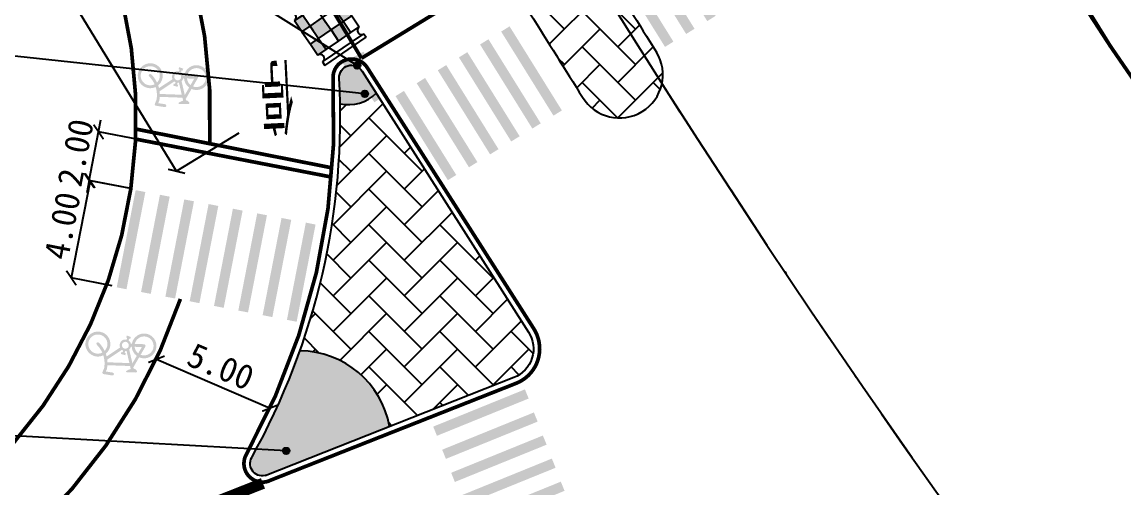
# Model space of a CAD drawing. Header units: millimetres. Extents: x 7233 to 195995, y 19522 to 226352.
# Drawn here: x 10223.49 to 10268, y 22417.02 to 22435.84 of the extents above; entities that cross this region are included whole.
import ezdxf

# ---------------------------------------------------------------- set-up
doc = ezdxf.new("R2010")
doc.units = ezdxf.units.MM
doc.linetypes.add('ACAD_ISO10W100', pattern=[18, 12, -3, 0, -3])
doc.linetypes.add('JTSS02', pattern=[2, 1, -1])
for name, color, linetype in [('@-交通信号', 7, 'Continuous'), ('@-交通标志', 7, 'Continuous'), ('@-设计标注', 7, 'Continuous'), ('@-道路边线', 7, 'Continuous'), ('@-隔离岛', 3, 'Continuous'), ('AXIS', 2, 'Continuous'), ('交通标志', 7, 'Continuous')]:
    doc.layers.add(name, color=color, linetype=linetype)
doc.layers.add('@-道路标线', color=255, linetype='Continuous', lineweight=0)
doc.layers.get('0').off()
doc.styles.add('--黑体', font='simhei.ttf')
doc.styles.add('STYLE1', font='simhei.ttf', dxfattribs={"width": 0.8})
doc.dimstyles.new('标志标注', dxfattribs={"dimtxt": 1, "dimasz": 0.5, "dimexe": 0, "dimexo": 0, "dimgap": 0.25, "dimtad": 1, "dimzin": 0, "dimdsep": 46, "dimtxsty": '--黑体', "dimblk": 'ARCHTICK', "dimcen": 0.09, "dimadec": 0, "dimazin": 0, "dimtfac": 1, "dimtix": 1, "dimtmove": 2, "dimatfit": 0, "dimfxl": 1, "dimtolj": 1, "dimtzin": 0, "dimarcsym": 0})
pattern_1 = [(44.9999999983424, (0, 0), (4.156886499111827e-11, 1.436840979371064), [3.047999999999999, -1.015999999999999]), (134.9999999983424, (0.718420000020784, 0.7184199999792152), (4.156886499111827e-11, 1.436840979371064), [3.047999999999999, -1.015999999999999])]

# ---------------------------------------------------------------- blocks, each defined once
blk = doc.blocks.new('*U1')
at = {"layer": '@-道路边线'}
h = blk.add_hatch(color=256, dxfattribs=at)
h.dxf.hatch_style = 1
h.paths.add_polyline_path([(0.2568675211793481, 4.02241179425151), (0.3165121215944333, 0.02285650377536733), (0.7164676506428495, 0.02882096381890603), (0.6568230502277643, 4.028376254295049)])
blk = doc.blocks.new('*U2')
at = {"layer": '@-道路标线', "color": 0, "linetype": 'ByBlock', "lineweight": -2, "transparency": 16777216, "rotation": 291.2473317371071}
for p in [(10239.96143875124, 22419.78153441119, 3.54891667e-08), (10240.32383338555, 22418.84950966419, 3.54891667e-08), (10240.68622801986, 22417.91748491719, 3.54891667e-08), (10241.04862265417, 22416.98546017018, 3.54891667e-08), (10241.41101728848, 22416.05343542319, 3.54891667e-08), (10241.77341192279, 22415.12141067618, 3.54891667e-08), (10242.1358065571, 22414.18938592918, 3.54891667e-08), (10242.49820119141, 22413.25736118218, 3.54891667e-08), (10242.86059582572, 22412.32533643518, 3.54891667e-08), (10243.22299046003, 22411.39331168817, 3.54891667e-08)]:
    blk.add_blockref('*U1', p, dxfattribs=at)
blk = doc.blocks.new('*U3')
at = {"layer": '@-道路边线'}
h = blk.add_hatch(color=256, dxfattribs=at)
h.dxf.hatch_style = 1
h.paths.add_polyline_path([(0.8876217063006351, 0.01472492572509015), (0.9722690340110915, 4.013829179161655), (0.572358608667068, 4.022293911931115), (0.4877112809594142, 0.02318965849223151)])
blk = doc.blocks.new('*U4')
at = {"layer": '@-道路标线', "color": 0, "linetype": 'ByBlock', "lineweight": -2, "transparency": 16777216, "rotation": 40.07926249555952}
for p in [(10280.1026396084, 22414.9149618109, 3.54891667e-08), (10279.33748512495, 22414.27111507724, 3.54891667e-08), (10278.57233064149, 22413.62726834357, 3.54891667e-08), (10277.80717615803, 22412.98342160992, 3.54891667e-08), (10277.04202167458, 22412.33957487625, 3.54891667e-08), (10276.27686719112, 22411.69572814259, 3.54891667e-08), (10275.51171270766, 22411.05188140893, 3.54891667e-08), (10274.74655822421, 22410.40803467527, 3.54891667e-08), (10273.98140374075, 22409.76418794161, 3.54891667e-08), (10273.2162492573, 22409.12034120794, 3.54891667e-08), (10272.45109477384, 22408.47649447429, 3.54891667e-08), (10271.68594029038, 22407.83264774062, 3.54891667e-08), (10270.92078580693, 22407.18880100696, 3.54891667e-08), (10270.15563132347, 22406.5449542733, 3.54891667e-08), (10269.39047684001, 22405.90110753964, 3.54891667e-08), (10268.62532235656, 22405.25726080598, 3.54891667e-08)]:
    blk.add_blockref('*U3', p, dxfattribs=at)
blk = doc.blocks.new('*U5')
at = {"layer": '@-道路边线'}
h = blk.add_hatch(color=256, dxfattribs=at)
h.dxf.hatch_style = 1
h.paths.add_polyline_path([(0.8445444810342022, -3.999214780758898), (0.812307190006391, 0.0006553117594236824), (0.4123201807533343, -0.002568417348151747), (0.4445574717811456, -4.002438509866474)])
blk = doc.blocks.new('*U6')
at = {"layer": '@-道路标线', "color": 0, "linetype": 'ByBlock', "lineweight": -2, "transparency": 16777216}
for p, rotation in [((10258.94184781526, 22445.316045631, 3.54891667e-08), 31.42887505627544), ((10258.08855969688, 22444.79460590578, 3.54891667e-08), 31.42887505627544), ((10257.2352715785, 22444.27316618056, 3.54891667e-08), 31.42887505627055), ((10256.38198346013, 22443.75172645534, 3.54891667e-08), 31.42887505627544), ((10255.52869534175, 22443.23028673012, 3.54891667e-08), 31.42887505627544), ((10254.67540722337, 22442.7088470049, 3.54891667e-08), 31.42887505627544), ((10253.822119105, 22442.18740727969, 3.54891667e-08), 31.42887505627055), ((10252.96883098662, 22441.66596755447, 3.54891667e-08), 31.42887505627544), ((10252.11554286824, 22441.14452782924, 3.54891667e-08), 31.42887505627544), ((10251.26225474986, 22440.62308810402, 3.54891667e-08), 31.42887505627055), ((10250.40896663149, 22440.10164837881, 3.54891667e-08), 31.42887505627544), ((10249.55567851311, 22439.58020865359, 3.54891667e-08), 31.42887505627544), ((10248.70239039473, 22439.05876892837, 3.54891667e-08), 31.42887505627544), ((10247.84910227636, 22438.53732920315, 3.54891667e-08), 31.42887505627544), ((10246.99581415798, 22438.01588947793, 3.54891667e-08), 31.42887505627544)]:
    blk.add_blockref('*U5', p, dxfattribs=dict(at, rotation=rotation))
blk = doc.blocks.new('*U9')
at = {"layer": '@-道路边线'}
h = blk.add_hatch(color=256, dxfattribs=at)
h.dxf.hatch_style = 1
h.paths.add_polyline_path([(0.5973949730355537, -2.118783764561123), (0.6110737498869074, 1.881192846750644), (0.2110760887541745, 1.882560724432808), (0.1973973119028208, -2.117415886878959)])
blk = doc.blocks.new('*U10')
at = {"layer": '@-道路标线', "color": 0, "linetype": 'ByBlock', "lineweight": -2, "transparency": 16777216, "rotation": 349.191775530925}
for p in [(10227.51605642842, 22427.23768997052, 3.54891667e-08), (10228.49831677155, 22427.05016765636, 3.54891667e-08), (10229.48057711469, 22426.8626453422, 3.54891667e-08), (10230.46283745782, 22426.67512302804, 3.54891667e-08), (10231.44509780095, 22426.48760071388, 3.54891667e-08), (10232.42735814409, 22426.30007839972, 3.54891667e-08), (10233.40961848722, 22426.11255608556, 3.54891667e-08), (10234.39187883035, 22425.9250337714, 3.54891667e-08)]:
    blk.add_blockref('*U9', p, dxfattribs=at)
blk = doc.blocks.new('A$C348E0356')
at = {"layer": '交通标志', "lineweight": 15}
h = blk.add_hatch(color=1, dxfattribs=at)
h.paths.add_polyline_path([(3.003229652764275, 1.581825583154568), (2.699315253586973, 2.053429645515278), (2.345612207427619, 1.825493846656171), (2.649526606546714, 1.35388978429546)])
h.paths.add_polyline_path([(1.699794109328649, 2.827652479812969), (2.00370850827312, 2.356048417277634), (2.357411554490681, 2.58398421613674), (2.053497155546209, 3.055588278657522)])
h.paths.add_polyline_path([(2.00370850827312, 2.356048417277634), (1.473153939063194, 2.014144718996249), (1.815057638159487, 1.483590148374786), (2.345612207427619, 1.825493846656171), (2.212649657740256, 2.031820624353712)])
h.paths.add_polyline_path([(2.11897203727858, 1.011986086014075), (1.815057638159487, 1.483590148374786), (1.284503068891353, 1.141686450093402), (1.588417468068655, 0.6700823877326914)])
h.paths.add_polyline_path([(1.169239540060515, 2.485748781531583), (0.6386849708505907, 2.143845083250199), (0.9425993697950616, 1.672241020714864), (1.473153939063194, 2.014144718996249)])
h.paths.add_polyline_path([(0.9425993697950616, 1.672241020714864), (0.5888963236357087, 1.444305221855755), (0.9308000227320008, 0.9137506512342952), (1.284503068891353, 1.141686450093402), (1.151540519262198, 1.348013227790942)])
at = {"layer": '交通标志', "lineweight": 25}
for p, q in [((1.768577406415715, 3.497717086982446), (6.21755607426e-05, 2.358038092701462)), ((1.863550656125879, 3.350340817545656), (0.0950354252709076, 2.210661823264671)), ((1.863550656125879, 3.350340817545656), (1.768577406415715, 3.497717086982446)), ((1.699794109328649, 2.827652479812969), (1.169239540060515, 2.485748781531583)), ((2.053497155546209, 3.055588278657522), (1.699794109328649, 2.827652479812969)), ((2.00370850827312, 2.356048417277634), (1.699794109328649, 2.827652479812969)), ((2.357411554490681, 2.58398421613674), (2.053497155546209, 3.055588278657522)), ((0.0950354252709076, 2.210661823264671), (6.21755607426e-05, 2.358038092701462)), ((1.169239540060515, 2.485748781531583), (0.6386849708505907, 2.143845083250199)), ((1.473153939063194, 2.014144718996249), (1.169239540060515, 2.485748781531583)), ((2.00370850827312, 2.356048417277634), (1.473153939063194, 2.014144718996249)), ((2.357411554490681, 2.58398421613674), (2.00370850827312, 2.356048417277634)), ((2.345612207427619, 1.825493846656171), (2.00370850827312, 2.356048417277634)), ((2.699315253586973, 2.053429645515278), (2.357411554490681, 2.58398421613674)), ((0.6386849708505907, 2.143845083250199), (0.2849819246330298, 1.91590928439109)), ((0.5888963236357087, 1.444305221855755), (0.2849819246330298, 1.91590928439109)), ((0.9425993697950616, 1.672241020714864), (0.6386849708505907, 2.143845083250199)), ((1.473153939063194, 2.014144718996249), (0.9425993697950616, 1.672241020714864)), ((1.815057638159487, 1.483590148374786), (1.473153939063194, 2.014144718996249)), ((2.649526606546714, 1.35388978429546), (2.212649657740256, 2.031820624353712)), ((2.699315253586973, 2.053429645515278), (2.345612207427619, 1.825493846656171)), ((3.003229652764275, 1.581825583154568), (2.566352703957818, 2.259756423212819)), ((0.9425993697950616, 1.672241020714864), (0.5888963236357087, 1.444305221855755)), ((0.9308000227320008, 0.9137506512342952), (0.5888963236357087, 1.444305221855755)), ((1.284503068891353, 1.141686450093402), (0.9425993697950616, 1.672241020714864)), ((1.815057638159487, 1.483590148374786), (1.284503068891353, 1.141686450093402)), ((2.11897203727858, 1.011986086014075), (1.68209508853033, 1.689916926072328)), ((2.345612207427619, 1.825493846656171), (1.815057638159487, 1.483590148374786)), ((3.003229652764275, 1.581825583154568), (2.649526606546714, 1.35388978429546)), ((1.234714421851094, 0.442146588873584), (0.7978374730446376, 1.120077428931835)), ((1.284503068891353, 1.141686450093402), (0.9308000227320008, 0.9137506512342952)), ((1.588417468068655, 0.6700823877326914), (1.151540519262198, 1.348013227790942)), ((3.193176151951773, 1.287073044106364), (1.424660921038593, 0.1473940498253796)), ((3.288149401603732, 1.139696774669572), (1.519634170748758, 1.7780388589e-05)), ((2.11897203727858, 1.011986086014075), (1.588417468068655, 0.6700823877326914)), ((2.649526606546714, 1.35388978429546), (2.11897203727858, 1.011986086014075)), ((3.288149401603732, 1.139696774669572), (3.193176151951773, 1.287073044106364)), ((1.588417468068655, 0.6700823877326914), (1.234714421851094, 0.442146588873584)), ((1.519634170748758, 1.7780388589e-05), (1.424660921038593, 0.1473940498253796))]:
    blk.add_line(p, q, dxfattribs=at)
for centre, major_axis, ratio, start_param, end_param in [((1.958523905836044, 3.202964548094313), (0.0132628393479032, 0.1748249984116091), 0.9999999976595978, 0.648165981041317, 3.789758634631108), ((0.1900086749810725, 2.06328555382788), (-0.1748249984686601, 0.0132628393522313), 0.999999997006934, 2.218962305269292, 5.360554958859085), ((3.098202902416232, 1.434449313717776), (-0.1748249984686601, 0.0132628393522313), 0.999999997006934, -0.9226303483204992, 2.218962305269292), ((1.329687671561259, 0.2947703194367932), (0.0132628393608787, 0.1748249985826468), 0.9999999959073038, 3.789758633994535, 6.931351287584327)]:
    blk.add_ellipse(centre, major_axis=major_axis, ratio=ratio, start_param=start_param, end_param=end_param, dxfattribs=at)
blk = doc.blocks.new('_ArchTick')
at = {"color": 0, "linetype": 'ByBlock', "const_width": 0.15}
blk.add_lwpolyline([(-0.5, -0.5), (0.5, 0.5)], dxfattribs=at)
blk = doc.blocks.new('*D16')
at = {"layer": '@-设计标注', "color": 0, "lineweight": -2, "ltscale": 1.5, "transparency": 16777216}
for p, q in [((10226.23758590987, 22429.42726764979), (10225.47705949145, 22425.50023320037)), ((10227.88211657412, 22429.10878075282), (10226.23758590987, 22429.42726764979)), ((10227.1215901557, 22425.18174630341), (10225.47705949145, 22425.50023320037))]:
    blk.add_line(p, q, dxfattribs=at)
at = {"layer": 'Defpoints', "color": 0, "ltscale": 1.5, "transparency": 16777216}
for p in [(10227.88211657412, 22429.10878075282, 3.54891667e-08), (10225.47705949145, 22425.50023320037), (10227.1215901557, 22425.18174630341, 3.54891667e-08)]:
    blk.add_point(p, dxfattribs=at)
at = {"layer": '@-设计标注', "color": 0, "lineweight": -2, "ltscale": 1.5, "transparency": 16777216, "xscale": 0.5, "yscale": 0.5, "zscale": 0.5}
for p, rotation in [((10226.23758590987, 22429.42726764979), 79.03953540955091), ((10225.47705949145, 22425.50023320037), 259.0395354095509)]:
    blk.add_blockref('_ArchTick', p, dxfattribs=dict(at, rotation=rotation))
at = {"layer": '@-设计标注', "color": 0, "ltscale": 1.5, "transparency": 16777216, "insert": (10225.11548824358, 22427.60741728362), "char_height": 1, "attachment_point": 5, "rotation": 79.03953540955091, "style": '--黑体'}
blk.add_mtext('\\A1;4.00', dxfattribs=at)
blk = doc.blocks.new('*D17')
at = {"layer": '@-设计标注', "color": 0, "lineweight": -2, "ltscale": 1.5, "transparency": 16777216}
for p, q in [((10226.58015421354, 22431.39808503238), (10226.67522001584, 22431.88896433856)), ((10226.19989100433, 22429.43456780767), (10226.58015421354, 22431.39808503238)), ((10228.26237978333, 22431.07229797753), (10226.58015421354, 22431.39808503238)), ((10226.19989100433, 22429.43456780767), (10226.10482520203, 22428.94368850149)), ((10227.88211657412, 22429.10878075282), (10226.19989100433, 22429.43456780767))]:
    blk.add_line(p, q, dxfattribs=at)
at = {"layer": 'Defpoints', "color": 0, "ltscale": 1.5, "transparency": 16777216}
for p in [(10226.58015421354, 22431.39808503238), (10228.26237978333, 22431.07229797753, 3.54891667e-08), (10227.88211657412, 22429.10878075282)]:
    blk.add_point(p, dxfattribs=at)
at = {"layer": '@-设计标注', "color": 0, "lineweight": -2, "ltscale": 1.5, "transparency": 16777216, "xscale": 0.5, "yscale": 0.5, "zscale": 0.5}
for p, rotation in [((10226.58015421354, 22431.39808503238), 259.0395354096277), ((10226.19989100433, 22429.43456780767), 79.03953540962765)]:
    blk.add_blockref('_ArchTick', p, dxfattribs=dict(at, rotation=rotation))
at = {"layer": '@-设计标注', "color": 0, "ltscale": 1.5, "transparency": 16777216, "insert": (10225.64818815185, 22430.55999327856), "char_height": 1, "attachment_point": 5, "rotation": 79.03953540962763, "style": '--黑体'}
blk.add_mtext('\\A1;2.00', dxfattribs=at)
blk = doc.blocks.new('A$C4D5C2BD2')
at = {"layer": '@-交通信号', "linetype": 'ByBlock', "lineweight": -3}
h = blk.add_hatch(color=14, dxfattribs=at)
edge = h.paths.add_edge_path()
edge.add_line((0.981396496295929, 0.3103656233288348), (0.9047607928514481, 0.5335762156173587))
edge.add_line((0.9047607928514481, 0.5335762188769877), (0.000568583607673645, 0.2231366215273738))
edge.add_line((0.0005685761570930481, 0.2231366285122931), (0.07720427960157394, -7.396377623081207e-05))
edge.add_line((0.07720427960157394, -7.396703585982323e-05), (0.9813964888453484, 0.3103656303137541))
blk.add_hatch(color=14, dxfattribs=at).paths.add_polyline_path([(0.5572020175083134, 0.5146595514379442, 1), (0.2922885207311656, 0.5146595514379442, 1)])
at = {"layer": '@-交通信号', "color": 14}
blk.add_circle((0.4247452691197395, 0.5146595514379442, 363.6511633631799), 0.1324567483885739, dxfattribs=at)
blk = doc.blocks.new('A$C174B43BA')
at = {"layer": '交通标志', "linetype": 'ByBlock', "lineweight": -3}
for points in [[(0.6366147921982129, 0.3842561724922007, 1), (0.3717012954210651, 0.3842561724922007, 1)], [(0.955758185315062, -1.431443593e-06), (0.9610766889582008, 0.2359386311726439), (0.0053193263074718, 0.2574830817691236), (8.226643331e-07, 0.0215430191528867)]]:
    blk.add_hatch(color=14, dxfattribs=at).paths.add_polyline_path(points)
at = {"layer": '交通标志', "color": 14}
blk.add_circle((0.504158043809639, 0.3842561724922007), 0.1324567483885739, dxfattribs=at)
blk = doc.blocks.new('*U56')
at = {"layer": '@-道路边线'}
h = blk.add_hatch(color=256, dxfattribs=at)
h.dxf.hatch_style = 1
h.paths.add_polyline_path([(0.8445444810342022, -3.999214780758898), (0.812307190006391, 0.0006553117594236824), (0.4123201807533343, -0.002568417348151747), (0.4445574717811456, -4.002438509866474)])
blk = doc.blocks.new('*U57')
at = {"layer": '@-道路标线', "color": 0, "linetype": 'ByBlock', "lineweight": -2, "transparency": 16777216}
for p, rotation in [((10242.48982452104, 22435.23847169702, 3.54891667e-08), 31.42887505628784), ((10241.63653640266, 22434.7170319718, 3.54891667e-08), 31.42887505627055), ((10240.78324828428, 22434.19559224657, 3.54891667e-08), 31.42887505627055), ((10239.92996016591, 22433.67415252135, 3.54891667e-08), 31.42887505628278), ((10239.07667204753, 22433.15271279614, 3.54891667e-08), 31.42887505627055), ((10238.22338392915, 22432.63127307092, 3.54891667e-08), 31.42887505627055)]:
    blk.add_blockref('*U56', p, dxfattribs=dict(at, rotation=rotation))
blk = doc.blocks.new('*D58')
at = {"layer": '@-设计标注', "color": 0, "lineweight": -2, "ltscale": 1.5, "transparency": 16777216}
for p, q in [((10221.8207436246, 22448.4141570122), (10219.30184363043, 22446.87487093458)), ((10229.73063813482, 22429.80910856705), (10219.30184363043, 22446.87487093458)), ((10232.24953812899, 22431.34839464466), (10229.73063813482, 22429.80910856705))]:
    blk.add_line(p, q, dxfattribs=at)
at = {"layer": 'Defpoints', "color": 0, "ltscale": 1.5, "transparency": 16777216}
for p in [(10221.8207436246, 22448.4141570122, 3.54891667e-08), (10219.30184363043, 22446.87487093458), (10232.24953812899, 22431.34839464466, 3.54891667e-08)]:
    blk.add_point(p, dxfattribs=at)
at = {"layer": '@-设计标注', "color": 0, "lineweight": -2, "ltscale": 1.5, "transparency": 16777216, "xscale": 0.5, "yscale": 0.5, "zscale": 0.5}
for p, rotation in [((10219.30184363043, 22446.87487093458), 121.4288750562912), ((10229.73063813482, 22429.80910856705), 301.4288750562912)]:
    blk.add_blockref('_ArchTick', p, dxfattribs=dict(at, rotation=rotation))
at = {"layer": '@-设计标注', "color": 0, "ltscale": 1.5, "transparency": 16777216, "insert": (10225.16100072488, 22438.73599898138), "char_height": 1, "attachment_point": 5, "rotation": 301.4288750562912, "style": '--黑体'}
blk.add_mtext('\\A1;20.00', dxfattribs=at)
blk = doc.blocks.new('*D143')
at = {"layer": '@-设计标注', "color": 0, "lineweight": -2, "ltscale": 1.5, "transparency": 16777216}
for p, q in [((10229.23566560469, 22422.95300670976), (10228.91940171788, 22422.21464499733)), ((10228.91940171788, 22422.21464499733), (10233.51552535043, 22420.24597855674)), ((10233.83178923724, 22420.98434026917), (10233.51552535043, 22420.24597855674))]:
    blk.add_line(p, q, dxfattribs=at)
at = {"layer": 'Defpoints', "color": 0, "ltscale": 1.5, "transparency": 16777216}
for p in [(10229.23566560469, 22422.95300670976, 3.54891667e-08), (10233.83178923724, 22420.98434026917, 3.54891667e-08), (10233.51552535043, 22420.24597855674)]:
    blk.add_point(p, dxfattribs=at)
at = {"layer": '@-设计标注', "color": 0, "lineweight": -2, "ltscale": 1.5, "transparency": 16777216, "xscale": 0.5, "yscale": 0.5, "zscale": 0.5}
for p, rotation in [((10228.91940171788, 22422.21464499733), 156.8130041226383), ((10233.51552535043, 22420.24597855674), 336.8130041226382)]:
    blk.add_blockref('_ArchTick', p, dxfattribs=dict(at, rotation=rotation))
at = {"layer": '@-设计标注', "color": 0, "ltscale": 1.5, "transparency": 16777216, "insert": (10231.51497548501, 22421.92489450577), "char_height": 1, "attachment_point": 5, "rotation": 336.81300412263823, "style": '--黑体'}
blk.add_mtext('\\A1;5.00', dxfattribs=at)

msp = doc.modelspace()

# ---------------------------------------------------------------- hatches: boundary and pattern name
at = {"layer": '@-道路标线'}
h = msp.add_hatch(color=7, dxfattribs=at)
edge = h.paths.add_edge_path()
edge.add_line((10230.10023473413, 22432.72872471101), (10230.1135161689, 22432.67188184501))
edge.add_ellipse((10230.09886361291, 22432.21551963002), major_axis=(-0.1859951267059853, -0.4169958786877411), ratio=0.9999805706952836, start_angle=200.1195756284293, end_angle=202.1999952957983, ccw=False)
edge.add_ellipse((10230.10458907176, 22432.52289494162), major_axis=(-0.1372920770708243, 0.06123719340074762), ratio=0.9999999506772708, start_angle=219.8589830386828, end_angle=284.2785924977287, ccw=False)
edge.add_ellipse((10230.20643283741, 22432.56203785298), major_axis=(-0.03911673510437434, 0.01744746764634269), ratio=0.9999998303205472, start_angle=113.18325781182659, end_angle=206.501347011118, ccw=False)
edge.add_line((10230.20579346099, 22432.51921117923), (10229.80965049398, 22432.53363047668))
edge.add_ellipse((10229.84830186106, 22432.54917131138), major_axis=(-0.03804567923223851, 0.01696973829018212), ratio=0.9999998508462595, start_angle=310.81329457208363, end_angle=405.9425271505703, ccw=False)
edge.add_ellipse((10230.09886361291, 22432.21551963002), major_axis=(-0.4169972782107029, 0.1859957509434513), ratio=0.999999995276094, start_angle=307.0992444217952, end_angle=329.14455822133897, ccw=False)
edge.add_line((10229.99568060393, 22432.66030546629), (10229.967414338, 22432.78128153725))
edge.add_line((10229.96741433707, 22432.78128153737), (10229.05178122386, 22432.81460986865))
edge.add_ellipse((10227.8753108218, 22432.88787418993), major_axis=(-0.4801658121328952, -1.076518338368518), ratio=0.9999997747193812, start_angle=102.93400800517048, end_angle=110.4751074252666, ccw=False)
edge.add_line((10229.0319908831, 22432.6608466543), (10228.99010196612, 22432.55995359765))
edge.add_line((10228.99010196521, 22432.55995359773), (10229.26732945872, 22432.5162503611))
edge.add_ellipse((10229.25819028585, 22432.45827684189), major_axis=(-0.02390725974200606, -0.05359940854199299), ratio=0.9999999969862579, start_angle=15.0799806736444, end_angle=195.0799806736443, ccw=False)
edge.add_line((10229.24905111195, 22432.40030332182), (10228.90415043002, 22432.45467482424))
edge.add_ellipse((10228.90730652575, 22432.5135915384), major_axis=(-0.02403424077678002, -0.05388409647500516), ratio=0.9999999565071804, start_angle=-94.40099306387123, end_angle=20.972252427922285, ccw=False)
edge.add_line((10228.85542561314, 22432.54168977948), (10228.91895513902, 22432.69470611775))
edge.add_ellipse((10227.8753108218, 22432.88787418993), major_axis=(-0.9693192576111576, 0.4323511750410962), ratio=0.9999999809832021, start_angle=193.5523853715453, end_angle=221.8935450160579)
edge.add_ellipse((10228.66714291217, 22433.66770950846), major_axis=(-0.4604510335992912, 0.2053776852800339), ratio=0.9999999808311439, start_angle=-98.18991527179861, end_angle=139.7104712913849, ccw=False)
edge.add_ellipse((10228.66714291217, 22433.66770950846), major_axis=(-0.4604510322527656, 0.2053776846794349), ratio=0.9999999833191034, start_angle=153.487581228541, end_angle=261.8100847081013, ccw=False)
edge.add_ellipse((10227.8753108218, 22432.88787418993), major_axis=(-1.076518144694862, 0.4801657257474941), ratio=0.9999999987140331, start_angle=217.7231741279261, end_angle=223.3859971820988, ccw=False)
edge.add_line((10229.02059886417, 22433.1667389572), (10229.56513372935, 22433.52812604226))
edge.add_ellipse((10229.77693013831, 22433.62084490482), major_axis=(-0.211150440935708, 0.09418067425378669), ratio=0.9999999485642296, start_angle=280.9424230675123, end_angle=407.6811191826454, ccw=False)
edge.add_line((10229.82931736013, 22433.84603389513), (10229.85137579593, 22433.91538769812))
edge.add_line((10229.85137579406, 22433.91538769834), (10229.80974932772, 22433.93024065955))
edge.add_line((10229.80974932856, 22433.93024065853), (10229.83854626599, 22434.01094609699))
edge.add_line((10229.83854626692, 22434.01094609688), (10229.99974429462, 22433.95342817555))
edge.add_line((10229.99974429463, 22433.95342817555), (10229.97094735729, 22433.87272273804))
edge.add_line((10229.97094735729, 22433.87272273803), (10229.93213011519, 22433.88657332115))
edge.add_line((10229.93213011541, 22433.886573323), (10229.90815638873, 22433.81119767244))
edge.add_ellipse((10229.77693013831, 22433.62084490482), major_axis=(-0.09418067050284931, -0.211150432526211), ratio=0.9999998710940378, start_angle=156.077858777343, end_angle=169.4568067655877, ccw=False)
edge.add_line((10229.94864084621, 22433.77566718094), (10229.96777353178, 22433.75135661036))
edge.add_ellipse((10229.77693013831, 22433.62084490482), major_axis=(-0.2111504387728315, 0.09418067328906615), ratio=0.99999997824153, start_angle=219.2364363992578, end_angle=238.4055656186149, ccw=False)
edge.add_line((10230.00004645236, 22433.68145527261), (10230.03975398767, 22433.68000994856))
edge.add_ellipse((10230.53276538223, 22433.59253465699), major_axis=(-0.203965795382137, -0.4572856158864141), ratio=0.999999957172602, start_angle=251.5529690226818, end_angle=283.97727336007733, ccw=False)
edge.add_line((10230.16351712925, 22433.93071787347), (10230.25751659818, 22434.01080521184))
edge.add_ellipse((10230.53276538223, 22433.59253465699), major_axis=(-0.4572855961950597, 0.2039657865990858), ratio=0.9999999765459381, start_angle=90.72597712170881, end_angle=327.3860601384187, ccw=False)
edge.add_line((10230.33460994256, 22433.13270146079), (10230.10023473276, 22432.7287247074))
edge = h.paths.add_edge_path(flags=16)
edge.add_line((10229.9397349774, 22432.89974570761), (10229.82413193492, 22433.39451219372))
edge.add_ellipse((10229.77693013831, 22433.62084490482), major_axis=(-0.2111507350514881, 0.0941808054399796), ratio=0.9999989921065656, start_angle=113.33312174311399, end_angle=125.81877227170509, ccw=False)
edge.add_line((10229.77408357393, 22433.38966012668), (10229.75003085555, 22433.3140361209))
edge.add_line((10229.75003085534, 22433.31403611907), (10229.79625918583, 22433.30104476361))
edge.add_line((10229.7962591849, 22433.30104476369), (10229.77307636215, 22433.21855120004))
edge.add_line((10229.77307636308, 22433.21855119995), (10229.59527432556, 22433.26851816233))
edge.add_line((10229.59527432649, 22433.2685181622), (10229.61845714863, 22433.35101172873))
edge.add_line((10229.61845714781, 22433.35101172977), (10229.66748963994, 22433.33723233479))
edge.add_line((10229.66748963992, 22433.3372323348), (10229.68960587808, 22433.40676787219))
edge.add_ellipse((10229.77693013831, 22433.62084490482), major_axis=(-0.09418067041325864, -0.2111504323253515), ratio=0.9999996316774112, start_angle=-12.801403836924408, end_angle=1.8475263374838278, ccw=False)
edge.add_line((10229.63830533705, 22433.43581066765), (10229.04401885028, 22433.04140531524))
edge.add_ellipse((10227.8753108218, 22432.88787418993), major_axis=(-1.076518064233395, 0.4801656898587928), ratio=0.9999999651228509, start_angle=206.1845881327514, end_angle=211.5225778991242, ccw=False)
edge.add_line((10229.05323355716, 22432.93201367153), (10229.93973497922, 22432.89974570741))
edge = h.paths.add_edge_path(flags=16)
edge.add_line((10230.06262011312, 22432.88971055188), (10230.23628114846, 22433.18903837834))
edge.add_ellipse((10230.53276538223, 22433.59253465699), major_axis=(-0.4572855991048739, 0.2039657878969674), ratio=0.9999999682488206, start_angle=387.44292668244736, end_angle=437.7305866839091, ccw=False)
edge.add_line((10230.03293731461, 22433.56280140945), (10230.00102598829, 22433.56396295381))
edge.add_ellipse((10229.77693013831, 22433.62084490482), major_axis=(-0.09418068342363853, -0.2111504614942598), ratio=0.9999998818253548, start_angle=66.12125378608778, end_angle=99.79606636223912, ccw=False)
edge.add_line((10229.93188240875, 22433.44925148787), (10230.06262011312, 22432.8897105519))
edge = h.paths.add_edge_path(flags=16)
edge.add_line((10229.89243855431, 22433.69983742681), (10229.88085845167, 22433.71455145875))
edge.add_ellipse((10229.77693013831, 22433.62084490482), major_axis=(-0.1109643021932118, -0.08525806007553187), ratio=0.9999982862807512, start_angle=184.5028513073123, end_angle=536.8305418411982)
edge = h.paths.add_edge_path(flags=16)
edge.add_ellipse((10228.66714291217, 22433.66770950846), major_axis=(-0.3532522149818601, 0.1575631651120504), ratio=0.9999999827594351, start_angle=158.9141864051265, end_angle=261.729474163011)
edge.add_ellipse((10228.66714291217, 22433.66770950846), major_axis=(-0.3532522189733468, 0.1575631668923966), ratio=0.9999999726421697, start_angle=261.7294742455286, end_angle=501.1211886144014)
edge.add_ellipse((10227.8753108218, 22432.88787418993), major_axis=(-0.9693192624596022, 0.4323511772036761), ratio=0.9999999693913519, start_angle=228.2603932092995, end_angle=249.2839976678984)
edge.add_ellipse((10228.6642243478, 22433.68295277731), major_axis=(-0.05360094009128032, 0.02390794286795123), ratio=0.9999984609880854, start_angle=249.7117148502653, end_angle=428.8563375229205, ccw=False)
edge.add_ellipse((10227.8753108218, 22432.88787418993), major_axis=(-1.076518084463321, 0.4801656988820655), ratio=0.9999999672635289, start_angle=229.4454243372494, end_angle=249.28399770017649, ccw=False)
edge = h.paths.add_edge_path(flags=16)
edge.add_line((10230.29563731322, 22433.29134660471), (10230.44443730703, 22433.54782312919))
edge.add_line((10230.44443730609, 22433.54782312928), (10230.15094602441, 22433.55850597934))
edge.add_ellipse((10230.53276538223, 22433.59253465699), major_axis=(-0.3500867771366228, 0.156151266234398), ratio=0.9999999719880538, start_angle=29.13147224983823, end_angle=75.82490958884358)
edge = h.paths.add_edge_path(flags=16)
edge.add_ellipse((10230.53276538223, 22433.59253465699), major_axis=(-0.3500867827039744, 0.1561512687176368), ratio=0.9999999542659418, start_angle=92.82568757028405, end_angle=327.3860593604895)
edge.add_line((10230.32204157774, 22433.91275247001), (10230.25007786379, 22433.85143953273))
edge.add_ellipse((10230.53276538223, 22433.59253465699), major_axis=(-0.3500867811889487, 0.1561512680418809), ratio=0.9999999059556514, start_angle=341.5529669549778, end_angle=371.5106501264239)
edge.add_line((10230.15855967911, 22433.67568551566), (10230.52498863581, 22433.6623477868))
edge.add_ellipse((10230.52818527739, 22433.5967980631), major_axis=(-0.02673353004665779, -0.05993582761903862), ratio=0.9999999181052606, start_angle=79.8263932664151, end_angle=206.8305000872452, ccw=False)
edge.add_line((10230.58245675417, 22433.55989831828), (10230.39406240398, 22433.2351756731))
h = msp.add_hatch(color=7, dxfattribs=at)
edge = h.paths.add_edge_path()
edge.add_line((10227.98428743769, 22421.89029280659), (10227.99756887247, 22421.83344994059))
edge.add_ellipse((10227.98291631647, 22421.37708772561), major_axis=(-0.1859951267059853, -0.4169958786877411), ratio=0.9999805706952836, start_angle=200.1195756284293, end_angle=202.1999952957983, ccw=False)
edge.add_ellipse((10227.98864177532, 22421.68446303721), major_axis=(-0.1372920770708243, 0.06123719340074762), ratio=0.9999999506772708, start_angle=219.8589830386828, end_angle=284.2785924977287, ccw=False)
edge.add_ellipse((10228.09048554098, 22421.72360594857), major_axis=(-0.03911673510437434, 0.01744746764634269), ratio=0.9999998303205472, start_angle=113.18325781182659, end_angle=206.501347011118, ccw=False)
edge.add_line((10228.08984616456, 22421.68077927482), (10227.69370319755, 22421.69519857226))
edge.add_ellipse((10227.73235456462, 22421.71073940697), major_axis=(-0.03804567923223851, 0.01696973829018212), ratio=0.9999998508462595, start_angle=310.81329457208363, end_angle=405.9425271505703, ccw=False)
edge.add_ellipse((10227.98291631647, 22421.37708772561), major_axis=(-0.4169972782107029, 0.1859957509434513), ratio=0.999999995276094, start_angle=307.0992444217952, end_angle=329.14455822133897, ccw=False)
edge.add_line((10227.87973330749, 22421.82187356188), (10227.85146704156, 22421.94284963284))
edge.add_line((10227.85146704063, 22421.94284963295), (10226.93583392742, 22421.97617796424))
edge.add_ellipse((10225.75936352537, 22422.04944228552), major_axis=(-0.4801658121328952, -1.076518338368518), ratio=0.9999997747193812, start_angle=102.93400800517048, end_angle=110.4751074252666, ccw=False)
edge.add_line((10226.91604358666, 22421.82241474989), (10226.87415466968, 22421.72152169324))
edge.add_line((10226.87415466877, 22421.72152169332), (10227.15138216228, 22421.67781845669))
edge.add_ellipse((10227.14224298942, 22421.61984493748), major_axis=(-0.02390725974200606, -0.05359940854199299), ratio=0.9999999969862579, start_angle=15.0799806736444, end_angle=195.0799806736443, ccw=False)
edge.add_line((10227.13310381551, 22421.56187141741), (10226.78820313358, 22421.61624291983))
edge.add_ellipse((10226.79135922932, 22421.67515963399), major_axis=(-0.02403424077678002, -0.05388409647500515), ratio=0.9999999565071804, start_angle=-94.40099306387123, end_angle=20.972252427922285, ccw=False)
edge.add_line((10226.73947831671, 22421.70325787507), (10226.80300784258, 22421.85627421334))
edge.add_ellipse((10225.75936352537, 22422.04944228552), major_axis=(-0.9693192576111578, 0.4323511750410963), ratio=0.9999999809832021, start_angle=193.5523853715453, end_angle=221.8935450160579)
edge.add_ellipse((10226.55119561574, 22422.82927760405), major_axis=(-0.4604510335992912, 0.2053776852800339), ratio=0.9999999808311439, start_angle=-98.18991527179861, end_angle=139.7104712913849, ccw=False)
edge.add_ellipse((10226.55119561574, 22422.82927760405), major_axis=(-0.4604510322527656, 0.2053776846794349), ratio=0.9999999833191034, start_angle=153.487581228541, end_angle=261.8100847081013, ccw=False)
edge.add_ellipse((10225.75936352537, 22422.04944228552), major_axis=(-1.076518144694862, 0.4801657257474941), ratio=0.9999999987140331, start_angle=217.7231741279261, end_angle=223.3859971820988, ccw=False)
edge.add_line((10226.90465156774, 22422.32830705279), (10227.44918643292, 22422.68969413785))
edge.add_ellipse((10227.66098284187, 22422.78241300041), major_axis=(-0.211150440935708, 0.09418067425378669), ratio=0.9999999485642296, start_angle=280.9424230675123, end_angle=407.6811191826454, ccw=False)
edge.add_line((10227.71337006369, 22423.00760199071), (10227.73542849949, 22423.07695579371))
edge.add_line((10227.73542849762, 22423.07695579393), (10227.69380203129, 22423.09180875514))
edge.add_line((10227.69380203212, 22423.09180875412), (10227.72259896955, 22423.17251419257))
edge.add_line((10227.72259897048, 22423.17251419247), (10227.88379699818, 22423.11499627114))
edge.add_line((10227.88379699819, 22423.11499627114), (10227.85500006086, 22423.03429083362))
edge.add_line((10227.85500006086, 22423.03429083362), (10227.81618281876, 22423.04814141674))
edge.add_line((10227.81618281897, 22423.04814141859), (10227.79220909229, 22422.97276576803))
edge.add_ellipse((10227.66098284187, 22422.78241300041), major_axis=(-0.09418067050284931, -0.211150432526211), ratio=0.9999998710940378, start_angle=156.077858777343, end_angle=169.4568067655877, ccw=False)
edge.add_line((10227.83269354977, 22422.93723527652), (10227.85182623534, 22422.91292470595))
edge.add_ellipse((10227.66098284187, 22422.78241300041), major_axis=(-0.2111504387728315, 0.09418067328906615), ratio=0.99999997824153, start_angle=219.2364363992578, end_angle=238.4055656186149, ccw=False)
edge.add_line((10227.88409915593, 22422.8430233682), (10227.92380669123, 22422.84157804415))
edge.add_ellipse((10228.41681808579, 22422.75410275257), major_axis=(-0.203965795382137, -0.4572856158864141), ratio=0.999999957172602, start_angle=251.5529690226818, end_angle=283.97727336007733, ccw=False)
edge.add_line((10228.04756983282, 22423.09228596905), (10228.14156930174, 22423.17237330743))
edge.add_ellipse((10228.41681808579, 22422.75410275257), major_axis=(-0.4572855961950597, 0.2039657865990858), ratio=0.9999999765459381, start_angle=90.72597712170881, end_angle=327.3860601384187, ccw=False)
edge.add_line((10228.21866264612, 22422.29426955637), (10227.98428743632, 22421.89029280299))
edge = h.paths.add_edge_path(flags=16)
edge.add_line((10227.82378768096, 22422.0613138032), (10227.70818463849, 22422.55608028931))
edge.add_ellipse((10227.66098284187, 22422.78241300041), major_axis=(-0.2111507350514881, 0.0941808054399796), ratio=0.9999989921065656, start_angle=113.33312174311399, end_angle=125.81877227170509, ccw=False)
edge.add_line((10227.6581362775, 22422.55122822227), (10227.63408355912, 22422.47560421649))
edge.add_line((10227.6340835589, 22422.47560421465), (10227.68031188939, 22422.4626128592))
edge.add_line((10227.68031188847, 22422.46261285928), (10227.65712906571, 22422.38011929563))
edge.add_line((10227.65712906665, 22422.38011929554), (10227.47932702913, 22422.43008625792))
edge.add_line((10227.47932703005, 22422.43008625779), (10227.50250985219, 22422.51257982432))
edge.add_line((10227.50250985138, 22422.51257982535), (10227.5515423435, 22422.49880043038))
edge.add_line((10227.55154234349, 22422.49880043039), (10227.57365858164, 22422.56833596778))
edge.add_ellipse((10227.66098284187, 22422.78241300041), major_axis=(-0.09418067041325864, -0.2111504323253515), ratio=0.9999996316774112, start_angle=-12.801403836924408, end_angle=1.8475263374838278, ccw=False)
edge.add_line((10227.52235804061, 22422.59737876324), (10226.92807155384, 22422.20297341083))
edge.add_ellipse((10225.75936352537, 22422.04944228552), major_axis=(-1.076518064233395, 0.4801656898587928), ratio=0.9999999651228509, start_angle=206.1845881327514, end_angle=211.5225778991242, ccw=False)
edge.add_line((10226.93728626072, 22422.09358176712), (10227.82378768279, 22422.061313803))
edge = h.paths.add_edge_path(flags=16)
edge.add_line((10227.94667281668, 22422.05127864746), (10228.12033385202, 22422.35060647393))
edge.add_ellipse((10228.41681808579, 22422.75410275257), major_axis=(-0.4572855991048739, 0.2039657878969674), ratio=0.9999999682488206, start_angle=387.44292668244736, end_angle=437.7305866839091, ccw=False)
edge.add_line((10227.91699001817, 22422.72436950503), (10227.88507869185, 22422.72553104939))
edge.add_ellipse((10227.66098284187, 22422.78241300041), major_axis=(-0.09418068342363853, -0.2111504614942598), ratio=0.9999998818253548, start_angle=66.12125378608778, end_angle=99.79606636223912, ccw=False)
edge.add_line((10227.81593511231, 22422.61081958345), (10227.94667281668, 22422.05127864748))
edge = h.paths.add_edge_path(flags=16)
edge.add_line((10227.77649125788, 22422.8614055224), (10227.76491115524, 22422.87611955434))
edge.add_ellipse((10227.66098284187, 22422.78241300041), major_axis=(-0.1109643021932118, -0.08525806007553187), ratio=0.9999982862807512, start_angle=184.5028513073123, end_angle=536.8305418411982)
edge = h.paths.add_edge_path(flags=16)
edge.add_ellipse((10226.55119561574, 22422.82927760405), major_axis=(-0.3532522149818601, 0.1575631651120504), ratio=0.9999999827594351, start_angle=158.9141864051265, end_angle=261.729474163011)
edge.add_ellipse((10226.55119561574, 22422.82927760405), major_axis=(-0.3532522189733468, 0.1575631668923966), ratio=0.9999999726421697, start_angle=261.7294742455286, end_angle=501.1211886144014)
edge.add_ellipse((10225.75936352537, 22422.04944228552), major_axis=(-0.9693192624596022, 0.4323511772036761), ratio=0.9999999693913519, start_angle=228.2603932092995, end_angle=249.2839976678984)
edge.add_ellipse((10226.54827705137, 22422.8445208729), major_axis=(-0.05360094009128029, 0.02390794286795121), ratio=0.9999984609880854, start_angle=249.7117148502653, end_angle=428.8563375229205, ccw=False)
edge.add_ellipse((10225.75936352537, 22422.04944228552), major_axis=(-1.076518084463321, 0.4801656988820655), ratio=0.9999999672635289, start_angle=229.4454243372494, end_angle=249.28399770017649, ccw=False)
edge = h.paths.add_edge_path(flags=16)
edge.add_line((10228.17969001678, 22422.45291470029), (10228.32849001059, 22422.70939122477))
edge.add_line((10228.32849000966, 22422.70939122487), (10228.03499872798, 22422.72007407493))
edge.add_ellipse((10228.41681808579, 22422.75410275257), major_axis=(-0.3500867771366228, 0.156151266234398), ratio=0.9999999719880538, start_angle=29.13147224983823, end_angle=75.82490958884358)
edge = h.paths.add_edge_path(flags=16)
edge.add_ellipse((10228.41681808579, 22422.75410275257), major_axis=(-0.3500867827039744, 0.1561512687176368), ratio=0.9999999542659418, start_angle=92.82568757028405, end_angle=327.3860593604895)
edge.add_line((10228.2060942813, 22423.0743205656), (10228.13413056736, 22423.01300762832))
edge.add_ellipse((10228.41681808579, 22422.75410275257), major_axis=(-0.3500867811889487, 0.1561512680418809), ratio=0.9999999059556514, start_angle=341.5529669549778, end_angle=371.5106501264239)
edge.add_line((10228.04261238267, 22422.83725361125), (10228.40904133937, 22422.82391588239))
edge.add_ellipse((10228.41223798096, 22422.75836615869), major_axis=(-0.02673353004665781, -0.05993582761903866), ratio=0.9999999181052606, start_angle=79.8263932664151, end_angle=206.8305000872452, ccw=False)
edge.add_line((10228.46650945774, 22422.72146641386), (10228.27811510755, 22422.39674376869))
at = {"layer": '@-隔离岛', "ltscale": 1.5}
h = msp.add_hatch(dxfattribs=at)
h.set_pattern_fill('AR-HBONE', color=30, scale=0.009999999999999995, angle=-1.657603322228978e-09, style=0)
h.set_pattern_definition(pattern_1)
h.paths.add_polyline_path([(10246.99581415798, 22438.01588947793), (10244.02048378477, 22436.1726832577, 0.002414399304367684), (10246.13220551902, 22432.80039455241, 1.000001594486017), (10249.11908766375, 22434.62566197563, -0.002448142949798638)])
h.paths.add_polyline_path([(10266.13914488381, 22408.55763721715, 1), (10264.21065210006, 22406.96172290824, 0.002452904198473191), (10266.64194480638, 22403.73531937499), (10268.63112166504, 22405.24964279647, -0.002530004540033905)])
h.paths.add_polyline_path([(10248.96973538804, 22409.44771607269, 0.6811442305835311), (10247.55225095741, 22411.30699054404), (10243.83193816726, 22409.83754413689), (10244.65850177128, 22407.74486819245)])
h = msp.add_hatch(dxfattribs=at)
h.set_pattern_fill('GRASS', color=256, scale=0.01999999999999999, angle=-1.657603322228978e-09, style=0)
h.set_pattern_definition([(90, (0, 0), (-0.3592102447896076, 0.359210244810392), [0.09524999999999996, -0.6231704895999997]), (44.9999999983424, (0, 0), (-0.3592102448323737, 0.3592102448531582), [0.09524999999999996, -0.4127499999999998]), (134.9999999983424, (0, 0), (-0.3592102448531582, -0.3592102448323737), [0.09524999999999996, -0.4127499999999998])])
h.paths.add_polyline_path([(10234.714681539, 22422.55503564719, -0.04192289251898804), (10232.76469939117, 22418.24681335568, 0.6558850355441103), (10233.3213658057, 22417.51785261535), (10238.33199726447, 22419.49489566265, 0.3608078242149715)])
h.paths.add_polyline_path([(10237.22689249757, 22433.85277589173, 0.2978091076275642), (10236.73306664041, 22434.08825451691), (10236.38934248403, 22433.87820655562, 0.1672278327330882), (10236.30059500522, 22433.56518727823, -0.009110302263507251), (10236.33856901925, 22432.53650923188, 0.2561147165895647), (10237.79173444388, 22432.96744726117)])
h.paths.add_polyline_path([(10257.15224478364, 22403.88679660947, 0.3398129648793903), (10255.6879529524, 22404.30622920945), (10254.47093698525, 22403.82553313865, 0.4053436209436965), (10257.95700620645, 22402.80206067153, -0.0008054053595244198)])
h = msp.add_hatch(dxfattribs=at)
h.set_pattern_fill('AR-HBONE', color=30, scale=0.009999999999999995, angle=-1.657603322228978e-09, style=0)
h.set_pattern_definition(pattern_1)
h.paths.add_polyline_path([(10237.79173444388, 22432.96744726117, -0.2561147165895659), (10236.33856901925, 22432.53650923188, -0.09022143927865697), (10234.714681539, 22422.55503564719, -0.3608078242149725), (10238.33199726447, 22419.49489566265), (10243.35659156637, 22421.47744802392, 0.4716588540483931), (10243.95159547675, 22423.31253163686)])
h.paths.add_polyline_path([(10257.95700620645, 22402.80206067152, -0.4053436209444555), (10254.47093698525, 22403.82553313865), (10247.09589722311, 22400.91254536253, 0.8116251741491907), (10247.26045045479, 22399.94787226162, -0.07478123949424166), (10260.92291576343, 22397.35501686021, 0.7451259366723307), (10261.48503457745, 22398.13105018413, -0.003490596468200414)])

# ---------------------------------------------------------------- linework, layer by layer
at = {"layer": '@-交通信号', "linetype": 'Continuous', "lineweight": -3}
for p, q in [((10237.33411304643, 22432.93542391115), (10217.80245170667, 22435.04139265807)), ((10234.16019103909, 22418.51204709158, -31.0774134396799), (10214.20135473715, 22419.62670336225))]:
    msp.add_line(p, q, dxfattribs=at)
at = {"layer": '@-交通标志'}
msp.add_line((10237.02966954772, 22434.07572740022), (10214.19401779952, 22448.38091829317), dxfattribs=at)
at = {"layer": '@-道路标线', "color": 7, "linetype": 'Continuous', "const_width": 0.15, "elevation": 3.54891667e-08, "flags": 128}
for points in [[(10231.25595734532, 22502.55381643939, 0.04894542249224746), (10267.4516164275, 22434.86545991805, 0.04894542249224746)], [(10252.57419673089, 22458.97889041496, 0.0180298030369445), (10267.4516164275, 22434.86545991803)], [(10227.15950695123, 22451.67664622551, 0.01194508506606604), (10237.20050235748, 22434.37390193965)], [(10231.06791265435, 22430.92433533182, 0.1427665379888011), (10228.05263208669, 22443.43834836988)], [(10215.44072893069, 22413.40730838574, 0.4570145024453364), (10225.4492666269, 22441.94754714813)], [(10267.4516164275, 22434.86545991804, 0.02050105828602319), (10286.42677678177, 22408.83292085216)], [(10233.47687904377, 22417.30567844238, -0.7048121727464722), (10232.54637016554, 22418.36860148826, 0.1419278590844021), (10236.05097466796, 22433.55141457963, -0.77847751303101), (10237.43891709407, 22433.98525649107)], [(10237.43891709407, 22433.98525649107), (10244.16235425009, 22423.44699627703, -0.4716588540484721), (10243.44834955765, 22421.2448959415), (10233.39916095384, 22417.27979121895)], [(10216.54281373606, 22410.61707379314, 0.2207305219978722), (10229.88477606242, 22424.65087313522, 0.2207305219978722)]]:
    msp.add_lwpolyline(points, format="xyb", dxfattribs=at)
for points in [[(10237.20050235748, 22434.37390193965), (10242.74687897731, 22437.76326250652)], [(10236.01738623807, 22429.9457669215), (10228.08736419122, 22431.51362437885)], [(10235.98761956842, 22429.57619474216), (10228.07323913004, 22431.10892777171)], [(10236.28533498132, 22429.92597001941), (10236.28533498132, 22429.92597001941)]]:
    msp.add_lwpolyline(points, dxfattribs=at)
at = {"layer": '@-道路标线', "color": 7, "linetype": 'JTSS02', "ltscale": 1.5, "const_width": 0.4499999999999999, "elevation": 3.54891667e-08, "flags": 128}
msp.add_lwpolyline([(10233.22062278145, 22417.20446253253), (10216.54281373606, 22410.61707379314)], dxfattribs=at)
at = {"layer": '@-隔离岛', "linetype": 'Continuous', "elevation": 3.54891667e-08, "flags": 128}
for points in [[(10246.99581415798, 22438.01588947793, 0.002448142949971664), (10249.1190876639, 22434.62566197539)], [(10244.02048378477, 22436.1726832577, 0.002414399304368465), (10246.13220551902, 22432.80039455241)], [(10233.38503864333, 22417.53819799177, -0.7048121727436096), (10232.76469939117, 22418.24681335568, 0.1419278590843888), (10236.30059500522, 22433.56518727823, -0.778477513034798), (10237.22588995596, 22433.85441521919, -0.778477513034798)], [(10237.22815832072, 22433.8507918509), (10243.95159547674, 22423.31253163686, -0.4716588540490293), (10243.35659156637, 22421.47744802392), (10233.30740296257, 22417.51234330137)]]:
    msp.add_lwpolyline(points, format="xyb", dxfattribs=at)
at = {"layer": '@-隔离岛', "linetype": 'Continuous'}
for centre, radius, start, end in [((10247.62564659146, 22433.7130282639, 3.54891667e-08), 1.750218994354498, 211.4288750563013, 31.4288750563013), ((10236.67209470306, 22434.07740521026, 3.54891667e-08), 1.576578509930394, 257.7867797245789, 315.2487992875562), ((10234.67903075099, 22418.84485405262, 3.54891667e-08), 3.71035287316599, 10.09010551514414, 89.44946715555058)]:
    msp.add_arc(centre, radius, start, end, dxfattribs=at)
at = {"layer": 'AXIS', "color": 5, "linetype": 'ACAD_ISO10W100', "ltscale": 0.6}
for centre, radius, start in [((10594.25937343062, 22653.14438689586, 3.54891667e-08), 408.9999999999966, 192.6662331165569), ((10594.25937343065, 22653.14438689586, 3.54891667e-08), 409.0000000000257, 199.4804699455849)]:
    msp.add_arc(centre, radius, start, 228.6211008724932, dxfattribs=at)

# ---------------------------------------------------------------- block references
at = {"layer": '@-交通信号', "linetype": 'Continuous', "ltscale": 2}
for p, rotation in [((10237.93813481463, 22432.65180321187, -363.6511633631799), 104.3800617445203), ((10233.84466639955, 22417.92406137952, -394.7285768028598), 11.31376405521132)]:
    msp.add_blockref('A$C4D5C2BD2', p, dxfattribs=dict(at, rotation=rotation))
at = {"layer": '@-交通标志', "lineweight": 0, "ltscale": 0.5, "xscale": 0.9599999997129488, "yscale": 0.9600000000946608, "zscale": 0.9600000000000364, "rotation": 181.4967811355734}
msp.add_blockref('A$C348E0356', (10237.33341538838, 22437.48550351495), dxfattribs=at)
at = {"layer": '@-交通标志', "rotation": 209.923981727542}
msp.add_blockref('A$C174B43BA', (10237.27493088673, 22434.66025713816), dxfattribs=at)
at = {"layer": '@-道路标线'}
for name in ['*U6', '*U57', '*U10', '*U2', '*U4']:
    msp.add_blockref(name, (0, 0), dxfattribs=at)

# ---------------------------------------------------------------- texts
at = {"layer": '@-道路标线', "color": 7, "ltscale": 10, "style": 'STYLE1', "width": 0.4}
msp.add_text('停', height=2.430042247259409, rotation=182.8872689879618, dxfattribs=at).set_placement((10234.39845375727, 22434.05808611431))

# ---------------------------------------------------------------- dimensions: what is measured, and where the dimension line sits
at = {"layer": '@-设计标注', "ltscale": 1.5}
for p1, p2, distance, picture, middle in [((10232.24953812899, 22431.34839464466, 3.54891667e-08), (10221.8207436246, 22448.4141570122, 3.54891667e-08), 2.951992345753855, '*D58', (10225.16100072488, 22438.73599898138)), ((10227.88211657412, 22429.10878075282), (10228.26237978333, 22431.07229797753, 3.54891667e-08), 1.7134818565602068, '*D17', (10225.64818815185, 22430.55999327856)), ((10227.88211657412, 22429.10878075282, 3.54891667e-08), (10227.1215901557, 22425.18174630341, 3.54891667e-08), -1.6750865676727937, '*D16', (10225.11548824358, 22427.60741728362)), ((10229.23566560469, 22422.95300670976, 3.54891667e-08), (10233.83178923724, 22420.98434026917, 3.54891667e-08), -0.8032439632391675, '*D143', (10231.51497548501, 22421.92489450577))]:
    dim = msp.add_aligned_dim(p1=p1, p2=p2, distance=distance, dimstyle='标志标注', dxfattribs=at)
    dim.commit()
    dim.dimension.update_dxf_attribs({"geometry": picture, "text_midpoint": middle})

doc.saveas('drawing.dxf')
